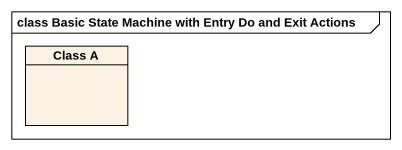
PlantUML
@startuml
mainframe class Basic State Machine with Entry Do and Exit Actions
hide circle
hide empty members
class "Class A" as Class_A
@enduml
